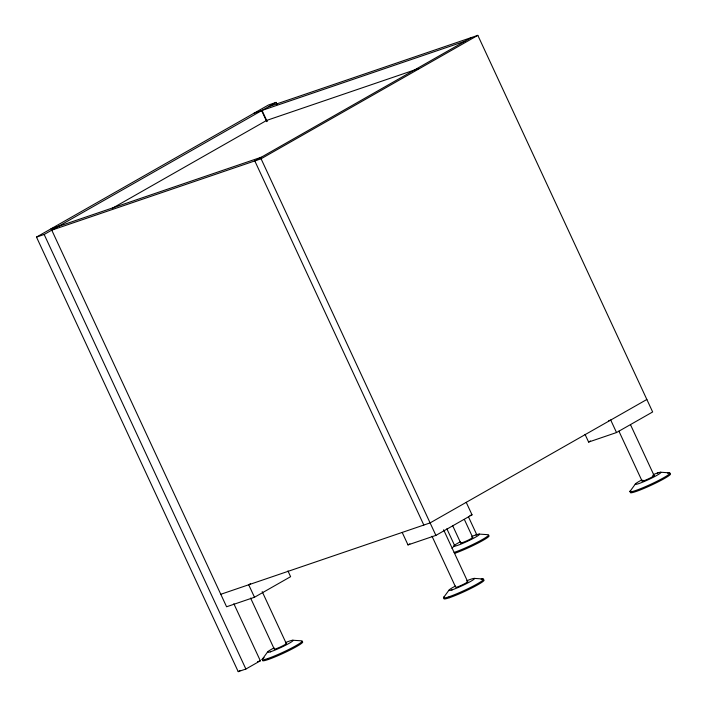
<?xml version="1.0" encoding="UTF-8"?>
<svg xmlns="http://www.w3.org/2000/svg" width="707" height="707" viewBox="0 0 707 707"><rect width="100%" height="100%" fill="white"/><g stroke="black" fill="none" stroke-linecap="round" stroke-linejoin="round"><path stroke-width="1.06" d="M262.067 659.534L267.432 652.199M452.047 548.491L453.832 546.051M443.483 597.68L448.848 590.336M629.884 491.533L635.248 484.189M233.849 603.734L260.344 660.806L245.886 669.034L238.215 671.65L36.499 237.092L268.421 105.025L276.092 102.4L277.02 104.406M36.499 237.092L44.17 234.468L276.092 102.4M112.643 208.114L266.645 120.42L418.659 68.579M471.551 37.489L254.803 160.922L423.829 525.054M287.943 570.92L290.612 576.682L254.493 597.256L226.585 606.774L51.761 230.155L261.077 158.775L477.826 35.35L652.649 411.969L616.522 432.543L588.613 442.061L585.051 434.372M250.596 583.682L248.696 584.769L254.493 597.256M646.852 399.482L430.103 522.906L220.787 594.287M402.195 532.424L407.992 544.911L409.892 543.833M588.613 442.061L590.513 440.974M407.992 544.911L435.901 535.393L472.029 514.829L466.231 502.341M238.215 671.65L240.018 670.625M475.935 534.907L476.668 534.633M657.342 473.054L658.084 472.78M270.304 651.854L271.037 651.589M451.711 590L452.453 589.726M268.51 106.722L477.826 35.35M253.972 113.253L261.643 110.628L266.76 121.648M465.047 41.192L262.005 110.425L267.113 121.427M50.948 228.856L58.619 226.24M58.266 226.452L261.298 157.219M608.656 420.762L610.724 420.055L616.522 432.543M469.961 515.536L472.029 514.829M257.463 661.787L260.344 660.806M660.568 472.232L669.458 472.842M479.16 534.094L488.051 534.695A22.129 2.086 -24.9 0 1 478.294 541.739A22.129 2.086 -24.9 0 1 454.106 552.432M474.167 578.379L483.058 578.989M292.76 640.242L301.65 640.842A22.129 2.086 -24.9 0 1 280.052 653.595A22.129 2.086 -24.9 0 1 264.1 657.634M630.467 424.633L654.116 475.581M618.89 431.102L642.08 481.052M468.511 516.941L476.88 534.96M464.358 519.451L472.709 537.435M452.78 525.928L460.664 542.905M446.851 528.783L454.751 545.813M443.607 529.782L467.716 581.728M261.077 158.775L435.901 535.393M432.021 536.251L455.67 587.199A6.637 0.627 -24.9 0 0 459.161 586.253A6.637 0.627 -24.9 0 0 465.78 583.098L466.788 582.497A6.637 0.627 -24.9 0 0 467.035 581.693M449.113 596.726L449.564 597.689M262.191 591.635L286.308 643.582M250.614 598.104L274.263 649.053M267.706 658.579L268.156 659.543M44.17 234.468L245.886 669.034M652.534 475.811A6.637 0.627 -24.9 0 1 653.188 476.35L652.181 476.951A6.637 0.627 -24.9 0 1 644.236 480.619A6.637 0.627 -24.9 0 1 643.008 480.283M653.224 474.618A14.158 1.334 -24.9 0 1 658.5 474.406A14.158 1.334 -24.9 0 1 638.474 483.712A14.158 1.334 -24.9 0 1 641.868 479.894M669.909 473.805A22.129 2.086 -24.9 0 1 650.069 485.762A22.129 2.086 -24.9 0 1 631.104 491.542M667.541 473.169A22.129 2.086 -24.9 0 1 652.243 483.579A22.129 2.086 -24.9 0 1 630.662 490.578M472.029 537.4A6.637 0.627 -24.9 0 1 471.781 538.204L470.765 538.805A6.637 0.627 -24.9 0 1 463.465 542.234A6.637 0.627 -24.9 0 1 460.937 542.605M471.816 536.472A14.158 1.334 -24.9 0 1 477.084 536.26A14.158 1.334 -24.9 0 1 457.058 545.565A14.158 1.334 -24.9 0 1 460.451 541.748M488.502 535.659A22.129 2.086 -24.9 0 1 478.745 542.702A22.129 2.086 -24.9 0 1 454.557 553.395M481.131 579.316A22.129 2.086 -24.9 0 1 465.842 589.726A22.129 2.086 -24.9 0 1 444.252 596.726M483.508 579.952A22.129 2.086 -24.9 0 1 466.284 590.69A22.129 2.086 -24.9 0 1 443.925 598.643M466.823 580.765A14.158 1.334 -24.9 0 1 472.09 580.553A14.158 1.334 -24.9 0 1 452.065 589.859A14.158 1.334 -24.9 0 1 455.467 586.041M286.167 643.467A6.637 0.627 -24.9 0 1 285.372 644.351L284.364 644.952A6.637 0.627 -24.9 0 1 277.056 648.381A6.637 0.627 -24.9 0 1 274.537 648.752M302.092 641.806A22.129 2.086 -24.9 0 1 284.877 652.552A22.129 2.086 -24.9 0 1 262.518 660.497M285.407 642.619A14.158 1.334 -24.9 0 1 290.683 642.407A14.158 1.334 -24.9 0 1 270.657 651.713A14.158 1.334 -24.9 0 1 274.051 647.895"/></g></svg>
